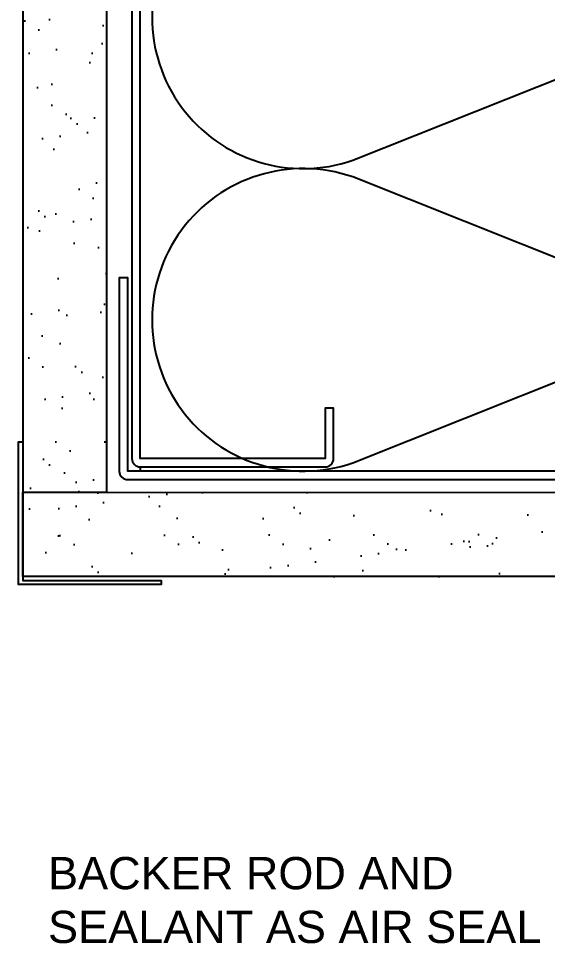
# Model space of a CAD drawing. Extents: x -129 to 26, y 0 to 100.
# Drawn here: x 5.91 to 9.85, y 11.66 to 18.54 of the extents above; entities that cross this region are included whole.
import ezdxf

# ---------------------------------------------------------------- set-up
doc = ezdxf.new("R2010")
doc.units = 0
doc.header["$LTSCALE"] = 1.5
doc.header["$MEASUREMENT"] = 0
for name, color, linetype in [('A-ANNO-TXT0', 252, 'CONTINUOUS'), ('A-GYP_BOARD', 252, 'CONTINUOUS'), ('A-METAL_STUD', 252, 'CONTINUOUS'), ('HATCH', 252, 'CONTINUOUS'), ('INSULATION', 40, 'CONTINUOUS'), ('TEXT', 7, 'CONTINUOUS')]:
    doc.layers.add(name, color=color, linetype=linetype)
doc.styles.add('DETAILS', font='sanss___.ttf', dxfattribs={"height": 1})

msp = doc.modelspace()

# ---------------------------------------------------------------- hatches: boundary and pattern name
at = {"layer": 'A-ANNO-TXT0', "linetype": 'CONTINUOUS'}
h = msp.add_hatch(dxfattribs=at)
h.set_pattern_fill('AR-SAND', color=256, scale=0.25, style=0)
h.set_pattern_definition([(37.50000000000001, (151.4502135001189, 3.1299586455915), (-0.01574833952740204, 0.4817059422532897), [0, -0.38, 0, -0.425, 0, -0.40625]), (7.499999999999999, (151.4502135001189, 3.1299586455915), (0.4424441763169318, 0.7055365163074351), [0, -0.205, 0, -0.3425, 0, -0.13125]), (327.5, (151.1427135001189, 3.1299586455915), (0.7785354654378738, 0.001414763384241124), [0, -0.125, 0, -0.45, 0, -0.5875]), (317.5, (151.1427135001189, 3.1299586455915), (0.7515316511430733, 0.2194188912335623), [0, -0.0625, 0, -0.295, 0, -0.3375])])
h.paths.add_polyline_path([(13.31859649488115, 25.07398918018574), (12.69359649488115, 25.07398918018574), (12.69359649488098, 15.88444342602144), (12.70070066037295, 15.86720275093172), (12.75283084331892, 15.86720275093171), (12.77285883929855, 15.89686583686922), (12.78508176388857, 15.86720275093171), (12.83721194683451, 15.8672027509317), (12.8572399428142, 15.89686583686921), (12.8694628674042, 15.86720275093169), (12.92159305035011, 15.86720275093167), (12.94162104632983, 15.89686583686921), (12.95384397091985, 15.86720275093166), (13.00597415386574, 15.86720275093165), (13.02600214984545, 15.8968658368692), (13.03822507443545, 15.86720275093165), (13.09035525738133, 15.86720275093163), (13.11038325336105, 15.89686583686922), (13.12260617795107, 15.86720275093163), (13.17472883492488, 15.86720275093161), (13.19474909808764, 15.89686583686925), (13.20697423337123, 15.8672027509316), (13.25910220562349, 15.86720275093159), (13.27913020160327, 15.89686583686922), (13.29135423154008, 15.86720275093159), (13.31859649488098, 15.86720275093158), (13.31859649488098, 16.0127413837602)])
h.paths.add_polyline_path([(6.568596494881263, 25.0739891801857), (6.393605751119196, 25.07398918018569), (5.943596494881291, 25.07398918018569), (5.94359649488095, 15.02174393638575), (6.568596494881007, 15.02174393638575)])
at = {"layer": 'HATCH'}
h = msp.add_hatch(dxfattribs=at)
h.set_pattern_fill('AR-SAND,_O', color=256, scale=0.25, angle=-1.272221872585407e-14)
h.set_pattern_definition([(37.49999999999999, (-2.72993727415539, 24.07866344993091), (-0.01574833952740192, 0.4817059422532897), [0, -0.38, 0, -0.425, 0, -0.40625]), (7.49999999999999, (-2.72993727415539, 24.07866344993091), (0.4424441763169319, 0.705536516307435), [0, -0.2049999999999993, 0, -0.3424999999999987, 0, -0.1312499999999993]), (327.5, (-3.037437274155394, 24.07866344993091), (0.7785354654378738, 0.001414763384240934), [0, -0.125, 0, -0.45, 0, -0.5875]), (317.5, (-3.037437274155394, 24.07866344993091), (0.7515316511430733, 0.2194188912335621), [0, -0.0625, 0, -0.295, 0, -0.3375])])
h.paths.add_polyline_path([(5.943596494880978, 15.02174393638576), (5.943596494880978, 14.39391334368112), (11.39659649488095, 14.39391334368112), (11.39659649488095, 14.58132534081883), (10.98084251727297, 15.01891334368112)])

# ---------------------------------------------------------------- linework, layer by layer
at = {"layer": 'A-GYP_BOARD'}
msp.add_lwpolyline([(5.943596494881263, 25.07398918018569), (5.943596494880978, 15.02174393638575), (6.568596494880978, 15.02174393638575), (6.568596494881263, 25.07398918018569)], dxfattribs=at)
for points in [[(5.943596494880978, 15.39674393638575), (5.943596494880978, 14.36549393638575), (6.974846494880978, 14.36549393638575), (6.974846494880978, 14.33424393638575), (5.912346494880978, 14.33424393638575), (5.912346494880978, 15.39674393638575)], [(5.943596494880978, 15.02174393638575), (10.98084251727298, 15.01891334368112), (11.39659649488095, 14.58132534081883), (11.39659649488095, 14.39391334368112), (5.943596494880978, 14.39391334368112)]]:
    msp.add_lwpolyline(points, close=True, dxfattribs=at)
at = {"layer": 'A-METAL_STUD'}
msp.add_line((6.818596494880978, 15.20924393638575), (6.818596494880978, 15.17799393638575), dxfattribs=at)
for points in [[(8.193596494880524, 20.77174393638575), (8.256096494880978, 20.77174393638575), (8.256096494880978, 21.14674393638575, 0.414213562373095), (8.193596494880978, 21.20924393638575), (6.818596494880978, 21.20924393638575, 0.414213562373095), (6.756096494880978, 21.14674393638575), (6.756096494880978, 15.27174393638575, 0.414213562373095), (6.818596494880978, 15.20924393638575), (8.193596494880978, 15.20924393638575, 0.414213562373095), (8.256096494880978, 15.27174393638575), (8.256096494880978, 15.64674393638598), (8.193596494880524, 15.64674393638598), (8.193596494880524, 15.27174393638575), (6.818596494880978, 15.27174393638598), (6.818596494881433, 21.14674393638575), (8.193596494880524, 21.14674393638575)], [(12.59984649488098, 16.61549393638553), (12.59984649488075, 15.17799393638553), (6.724846494880978, 15.17799393638575), (6.724846494880978, 16.61549393638553), (6.662346494880978, 16.61549393638553), (6.662346494880978, 15.17799393638553, 0.414213562373095), (6.724846494880978, 15.11549393638553), (12.59984649488098, 15.11549393638553, 0.414213562373095), (12.66234649488098, 15.17799393638553), (12.66234649488098, 16.61549393638553)], [(12.59984649488098, 16.61549393638553), (12.59984649488075, 15.17799393638553), (6.724846494880978, 15.17799393638575), (6.724846494880978, 16.61549393638553), (6.662346494880978, 16.61549393638553), (6.662346494880978, 15.17799393638553, 0.414213562373095), (6.724846494880978, 15.11549393638553), (12.59984649488098, 15.11549393638553, 0.414213562373095), (12.66234649488098, 15.17799393638553), (12.66234649488098, 16.61549393638553)]]:
    msp.add_lwpolyline(points, format="xyb", close=True, dxfattribs=at)
at = {"layer": 'INSULATION'}
msp.add_lwpolyline([(6.959580584656635, 21.14674393638575, 0.6181255570715865), (8.398776000343162, 19.73988460376712), (10.91277723160312, 20.74110326900678, -1.404370499398822), (10.91277723160312, 18.61488460376564), (8.398776000339524, 19.61610326900655, 1.404370499403763), (8.39877600034248, 17.48988460376689), (10.91277723160221, 18.49110326900655, -1.404370499398822), (10.91277723160312, 16.36488460376564), (8.398776000339524, 17.36610326900655, 1.404370499403762), (8.39877600034248, 15.23988460376689), (10.91277723160221, 16.24110326900655, -0.4894259417186669), (12.40186356063606, 15.27174393638598)], format="xyb", dxfattribs=at)

# ---------------------------------------------------------------- texts
at = {"layer": 'TEXT', "insert": (6.131916748942132, 12.30787631944283, 2.979996827461486e-09), "char_height": 0.239976, "width": 4.275660181974146, "attachment_point": 1, "style": 'DETAILS'}
msp.add_mtext('BACKER ROD AND SEALANT AS AIR SEAL', dxfattribs=at)

doc.saveas('drawing.dxf')
